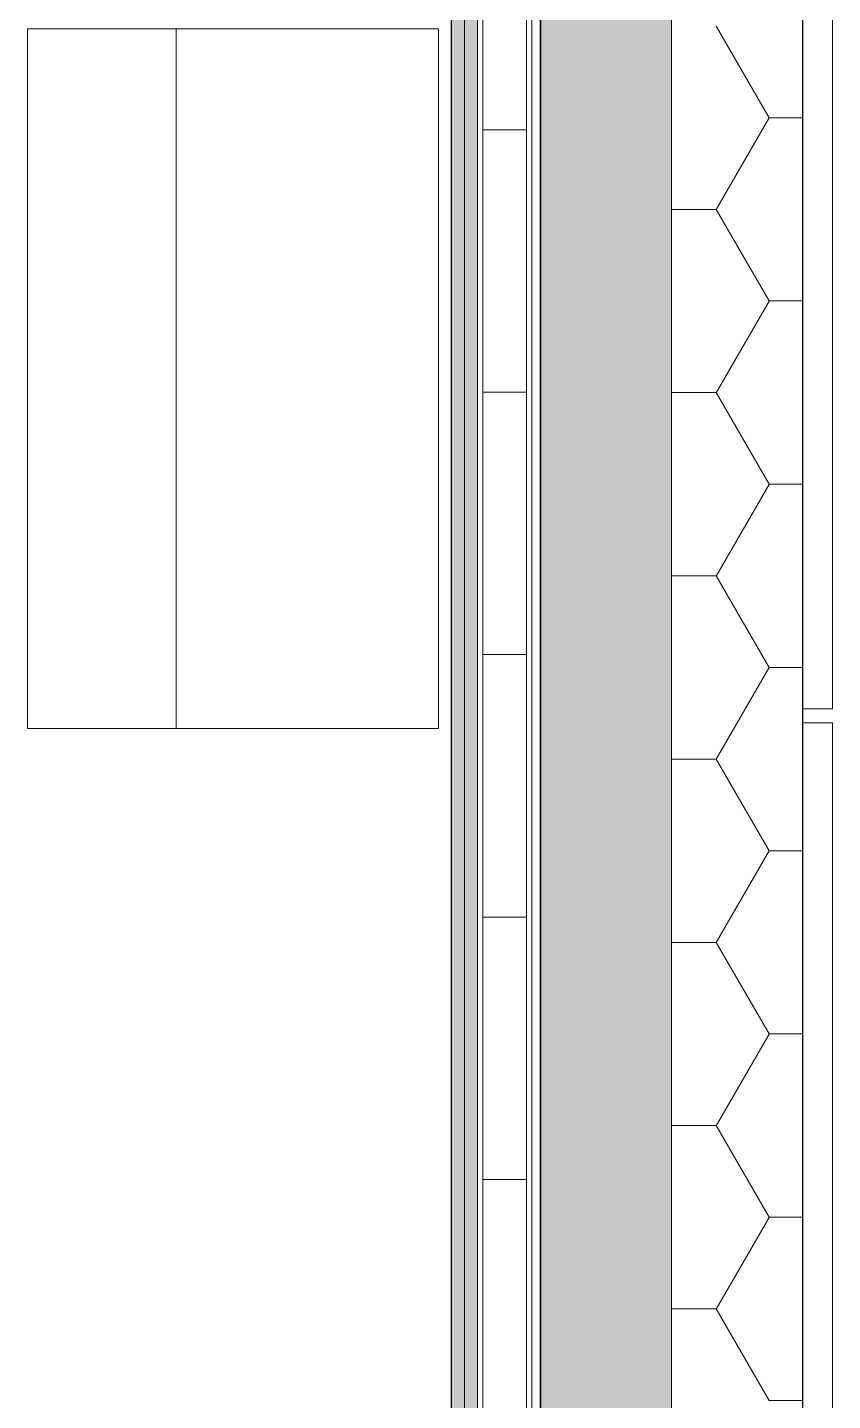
# Model space of a CAD drawing. Header units: millimetres. Extents: x 155920 to 295199, y -4084 to 97293.
# Drawn here: x 230254 to 231175, y 32274 to 33844 of the extents above; entities that cross this region are included whole.
import ezdxf

# ---------------------------------------------------------------- set-up
doc = ezdxf.new("R2010")
doc.units = ezdxf.units.MM
doc.header["$MEASUREMENT"] = 0
for name, color, linetype, lineweight in [('A-GLAZ-CURT', 7, 'CONTINUOUS', 9), ('A-WALL', 7, 'CONTINUOUS', 9), ('A-WALL-PATT', 7, 'CONTINUOUS', 25), ('I-FURN', 8, 'CONTINUOUS', 9), ('I-WALL', 7, 'CONTINUOUS', 9)]:
    doc.layers.add(name, color=color, linetype=linetype, lineweight=lineweight)

msp = doc.modelspace()

# ---------------------------------------------------------------- hatches: boundary and pattern name
at = {"layer": 'A-WALL-PATT', "lineweight": 9}
h = msp.add_hatch(color=256, dxfattribs=at)
h.paths.add_polyline_path([(230896.1, 15085.3), (230990.8, 15085.3), (230990.8, 17415.3), (230840.8, 17415.3), (230840.8, 15085.3)], flags=0)
h.paths.add_polyline_path([(230990.8, 23949.3), (230990.8, 26710.3), (230985, 26696.2), (230970.8, 26690.3), (230860.8, 26690.3), (230846.7, 26696.2), (230840.8, 26710.3), (230840.8, 23949.3), (230896.1, 23949.3)], flags=0)
h.paths.add_polyline_path([(230970.8, 26700.3), (230977.9, 26703.3), (230980.8, 26710.3), (230980.8, 26770.3), (230977.9, 26777.4), (230970.8, 26780.3), (230860.8, 26780.3), (230853.8, 26777.4), (230850.8, 26770.3), (230850.8, 26710.3), (230853.8, 26703.3), (230860.8, 26700.3), (230896.1, 26700.3)], flags=0)
h.paths.add_polyline_path([(230990.8, 26770.3), (230990.8, 26790.3), (230970.8, 26790.3), (230985, 26784.5), (230989.9, 26772.6)], flags=0)
h.paths.add_polyline_path([(230840.8, 26770.3), (230846.7, 26784.5), (230860.8, 26790.3), (230840.8, 26790.3), (230840.8, 26777.4)], flags=0)
h.paths.add_polyline_path([(230846.7, 28449.3), (230990.8, 28449.3), (230990.8, 28469.3), (230985, 28455.2), (230970.8, 28449.3), (230860.8, 28449.3), (230846.7, 28455.2), (230840.8, 28469.3), (230840.8, 28449.3)], flags=0)
h.paths.add_polyline_path([(230860.8, 28459.3), (230970.8, 28459.3), (230977.9, 28462.3), (230980.8, 28469.3), (230980.8, 28529.3), (230977.9, 28536.4), (230970.8, 28539.3), (230860.8, 28539.3), (230853.8, 28536.4), (230850.8, 28529.3), (230850.8, 28469.3), (230853.8, 28462.3)], flags=0)
h.paths.add_polyline_path([(230840.8, 28529.3), (230846.7, 28543.5), (230860.8, 28549.3), (230970.8, 28549.3), (230985, 28543.5), (230990.8, 28529.3), (230990.8, 34347.3), (230840.8, 34347.3), (230840.8, 28536.4)], flags=0)
at = {"layer": 'A-WALL-PATT', "lineweight": 5}
for points in [[(230753.8, 29907.3), (230768.8, 29907.3), (230768.8, 34275.3), (230753.8, 34275.3), (230753.8, 29920.8)], [(230738.8, 29907.3), (230753.8, 29907.3), (230753.8, 34260.3), (230738.8, 34260.3), (230738.8, 29920.8)]]:
    msp.add_hatch(color=256, dxfattribs=at).paths.add_polyline_path(points, flags=0)

# ---------------------------------------------------------------- linework, layer by layer
at = {"layer": 'A-GLAZ-CURT', "lineweight": 20}
for p, q in [((231140.8, 34629.3), (231140.8, 33065.3)), ((231174.8, 33065.3), (231174.8, 34629.3)), ((231140.8, 33065.3), (231174.8, 33065.3)), ((231140.8, 33049.3), (231140.8, 31565.3)), ((231174.8, 33049.3), (231140.8, 33049.3)), ((231174.8, 31565.3), (231174.8, 33049.3))]:
    msp.add_line(p, q, dxfattribs=at)
at = {"layer": 'A-WALL'}
for p, q in [((230830.8, 34337.3), (230830.8, 29907.3)), ((230990.8, 34347.3), (230990.8, 28529.3)), ((230824.8, 34331.3), (230824.8, 29907.3)), ((230768.8, 34275.3), (230768.8, 29907.3)), ((230774.8, 34281.3), (230774.8, 29907.3)), ((230753.8, 34260.3), (230753.8, 29907.3))]:
    msp.add_line(p, q, dxfattribs=at)
at = {"layer": 'A-WALL', "lineweight": 30}
for p, q in [((230840.8, 34347.3), (230840.8, 29907.3)), ((231140.8, 28449.3), (231140.8, 34347.3))]:
    msp.add_line(p, q, dxfattribs=at)
at = {"layer": 'A-WALL-PATT', "linetype": 'Continuous', "lineweight": 9}
for p, q in [((231102.3, 33741.2), (231041.8, 33845.9)), ((231041.8, 33636.3), (231102.2, 33741)), ((231102.2, 33741.2), (231140.8, 33741.2)), ((231102.2, 33741), (231102.2, 33741)), ((231102.2, 33741), (231102.2, 33741)), ((230774.8, 33727.3), (230824.8, 33727.3)), ((230990.8, 33636.4), (231041.7, 33636.4)), ((231102.3, 33531.7), (231041.8, 33636.4)), ((231041.8, 33426.7), (231102.2, 33531.5)), ((231102.2, 33531.7), (231140.8, 33531.7)), ((231102.2, 33531.5), (231102.2, 33531.5)), ((231102.2, 33531.5), (231102.2, 33531.5)), ((230774.8, 33427.3), (230824.8, 33427.3)), ((230990.8, 33426.9), (231041.7, 33426.9)), ((231102.3, 33322.1), (231041.8, 33426.9)), ((231041.8, 33217.2), (231102.2, 33322)), ((231102.2, 33322.1), (231140.8, 33322.1)), ((231102.2, 33322), (231102.2, 33322)), ((231102.2, 33322), (231102.2, 33322)), ((230990.8, 33217.4), (231041.7, 33217.4)), ((231102.3, 33112.6), (231041.8, 33217.4)), ((230774.8, 33127.3), (230824.8, 33127.3)), ((231041.8, 33007.7), (231102.2, 33112.5)), ((231102.2, 33112.6), (231140.8, 33112.6)), ((231102.2, 33112.5), (231102.2, 33112.5)), ((231102.2, 33112.5), (231102.2, 33112.5)), ((230990.8, 33007.8), (231041.7, 33007.8)), ((231102.3, 32903.1), (231041.8, 33007.9)), ((231041.8, 32798.2), (231102.2, 32902.9)), ((231102.2, 32903.1), (231140.8, 32903.1)), ((231102.2, 32902.9), (231102.2, 32902.9)), ((231102.2, 32902.9), (231102.2, 32902.9)), ((230774.8, 32827.3), (230824.8, 32827.3)), ((230990.8, 32798.3), (231041.7, 32798.3)), ((231102.3, 32693.6), (231041.8, 32798.3)), ((231041.8, 32588.7), (231102.2, 32693.4)), ((231102.2, 32693.6), (231140.8, 32693.6)), ((231102.2, 32693.4), (231102.2, 32693.4)), ((231102.2, 32693.4), (231102.2, 32693.4)), ((230990.8, 32588.8), (231041.7, 32588.8)), ((231102.3, 32484), (231041.8, 32588.8)), ((230774.8, 32527.3), (230824.8, 32527.3)), ((231041.8, 32379.1), (231102.2, 32483.9)), ((231102.2, 32484), (231140.8, 32484)), ((231102.2, 32483.9), (231102.2, 32483.9)), ((231102.2, 32483.9), (231102.2, 32483.9)), ((230990.8, 32379.3), (231041.7, 32379.3)), ((231102.3, 32274.5), (231041.8, 32379.3)), ((231102.2, 32274.5), (231140.8, 32274.5))]:
    msp.add_line(p, q, dxfattribs=at)
at = {"layer": 'I-FURN'}
for p, q in [((230424, 33843), (230254, 33843)), ((230254, 33843), (230254, 33043)), ((230724, 33843), (230424, 33843)), ((230424, 33843), (230424, 33043)), ((230724, 33043), (230724, 33843)), ((230254, 33043), (230424, 33043)), ((230424, 33043), (230724, 33043))]:
    msp.add_line(p, q, dxfattribs=at)
at = {"layer": 'I-WALL', "lineweight": 30}
for p, q in [((230840.8, 29907.3), (230840.8, 34347.3)), ((230738.8, 34245.3), (230738.8, 29907.3))]:
    msp.add_line(p, q, dxfattribs=at)

doc.saveas('drawing.dxf')
